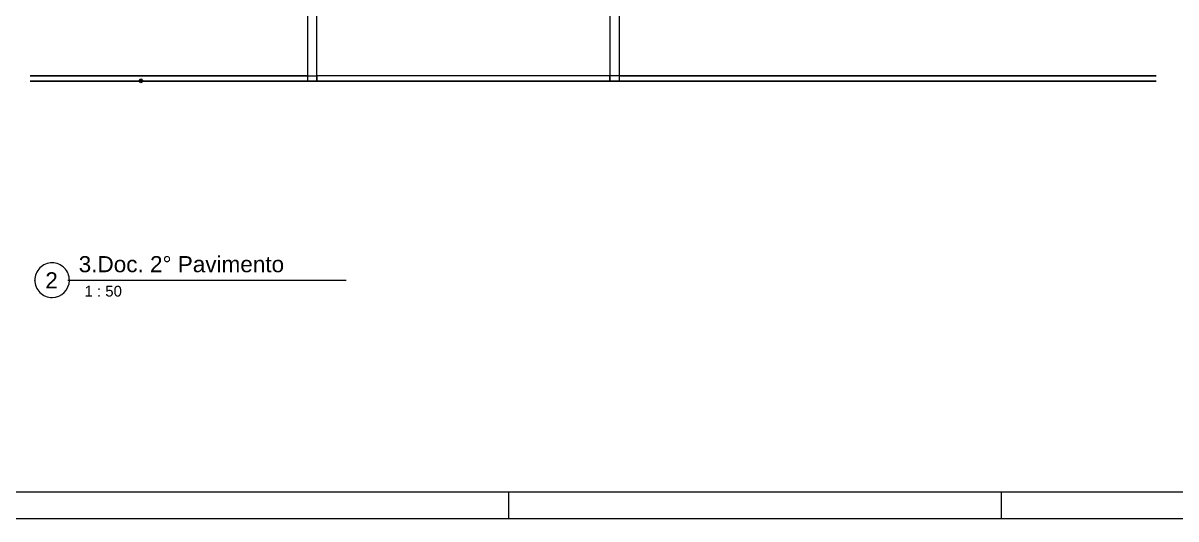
# Model space of a CAD drawing. Header units: millimetres. Extents: x -3501 to 2443, y -1417 to 2787.
# Drawn here: x -1244 to 920, y -1417 to -487 of the extents above; entities that cross this region are included whole.
import ezdxf

# ---------------------------------------------------------------- set-up
doc = ezdxf.new("R2010")
doc.units = ezdxf.units.MM
doc.layers.add('PDF_Geometry', color=7, linetype='Continuous')
doc.layers.add('Texto', color=7, linetype='Continuous')
doc.styles.add('PDF Arial', font='arial.ttf')

msp = doc.modelspace()

# ---------------------------------------------------------------- linework, layer by layer
at = {"layer": 'PDF_Geometry', "lineweight": 9}
for points in [[(-3427, 2787.1), (2442.6, 2787.1), (2442.6, -1417.3), (-3500.9, -1417.3)], [(-332.2, -1417.3), (-332.2, -1367.4)], [(592.7, -1417.3), (592.7, -1367.4)]]:
    msp.add_lwpolyline(points, dxfattribs=at)
at = {"layer": 'PDF_Geometry', "lineweight": 20}
msp.add_lwpolyline([(2442.6, -1367.4), (-3376.9, -1367.4), (-3376.9, 2737.2), (2392.7, 2737.2), (2392.7, -1367.4)], dxfattribs=at)
at = {"layer": 'PDF_Geometry', "color": 253, "lineweight": 20, "true_color": 0xaaaaaa}
for points in [[(-709.8, -466), (-709.8, -586), (-709.8, -596)], [(-142.4, -466), (-142.4, -586), (-692.4, -586), (-692.4, -466)], [(-125, -466), (-125, -586), (-125, -596)]]:
    msp.add_lwpolyline(points, dxfattribs=at)
at = {"layer": 'PDF_Geometry', "color": 253, "lineweight": 18, "true_color": 0xaaaaaa}
for points in [[(-709.8, -586), (-1230.4, -586), (-709.8, -586), (-692.4, -586), (-692.4, -596), (-709.8, -596), (-1230.4, -596), (883.2, -596), (-125, -596), (-142.4, -596), (-692.4, -596), (-692.4, -586)], [(-125, -586), (883.2, -586), (-125, -586), (-142.4, -586), (-142.4, -596), (-142.4, -586)], [(-125, -586), (-125, -586)]]:
    msp.add_lwpolyline(points, dxfattribs=at)
at = {"layer": 'PDF_Geometry', "color": 1, "lineweight": 9}
msp.add_lwpolyline([(-1022.6, -596), (-1035.1, -596)], dxfattribs=at)
for points in [[(-1024.9, -595.7), (-1024.9, -594.3), (-1023.8, -593.2), (-1022.6, -593.2)], [(-1022.6, -598.3), (-1023.8, -598.3), (-1024.9, -597), (-1024.9, -595.7)], [(-1022.6, -593.2), (-1021.3, -593.2), (-1020, -594.3), (-1020, -595.7)], [(-1020, -595.7), (-1020, -597), (-1021.3, -598.3), (-1022.6, -598.3)]]:
    msp.add_open_spline(points, degree=3, dxfattribs=at)
at = {"layer": 'PDF_Geometry', "color": 1, "lineweight": 35}
for points in [[(-1024.9, -595.7), (-1024.9, -594.3), (-1023.8, -593.2), (-1022.6, -593.2)], [(-1022.6, -598.3), (-1023.8, -598.3), (-1024.9, -597), (-1024.9, -595.7)], [(-1022.6, -593.2), (-1021.3, -593.2), (-1020, -594.3), (-1020, -595.7)], [(-1020, -595.7), (-1020, -597), (-1021.3, -598.3), (-1022.6, -598.3)]]:
    msp.add_open_spline(points, degree=3, dxfattribs=at)
at = {"layer": 'PDF_Geometry', "lineweight": 9}
msp.add_open_spline([(-1221.7, -969.7), (-1221.7, -970.1), (-1221.7, -970.1), (-1221.7, -969.5)], degree=3, dxfattribs=at)
at = {"layer": 'Texto', "lineweight": 9}
for points in [[(-1156.8, -969.5, 0.415306), (-1189.3, -937.1, 0.416667), (-1221.7, -969.5)], [(-1221.7, -969.7, 0.414218), (-1189.3, -1002.1, 0.41042), (-1156.8, -969.7)]]:
    msp.add_lwpolyline(points, format="xyb", dxfattribs=at)
msp.add_lwpolyline([(-1159.5, -969.7), (-637, -969.7)], dxfattribs=at)
msp.add_open_spline([(-1156.8, -969.5), (-1156.8, -970.1), (-1156.8, -970.1), (-1156.8, -969.7)], degree=3, dxfattribs=at)

# ---------------------------------------------------------------- texts
at = {"layer": 'Texto', "attachment_point": 4, "style": 'PDF Arial'}
for s, insert, char_height in [('3.Doc. 2° Pavimento', (-1139.3, -939.7), 30.244), ('2', (-1201.9, -969.8), 30.2), ('1 : 50', (-1128.5, -990.3), 20.12)]:
    msp.add_mtext(s, dxfattribs=dict(at, insert=insert, char_height=char_height))

doc.saveas('drawing.dxf')
